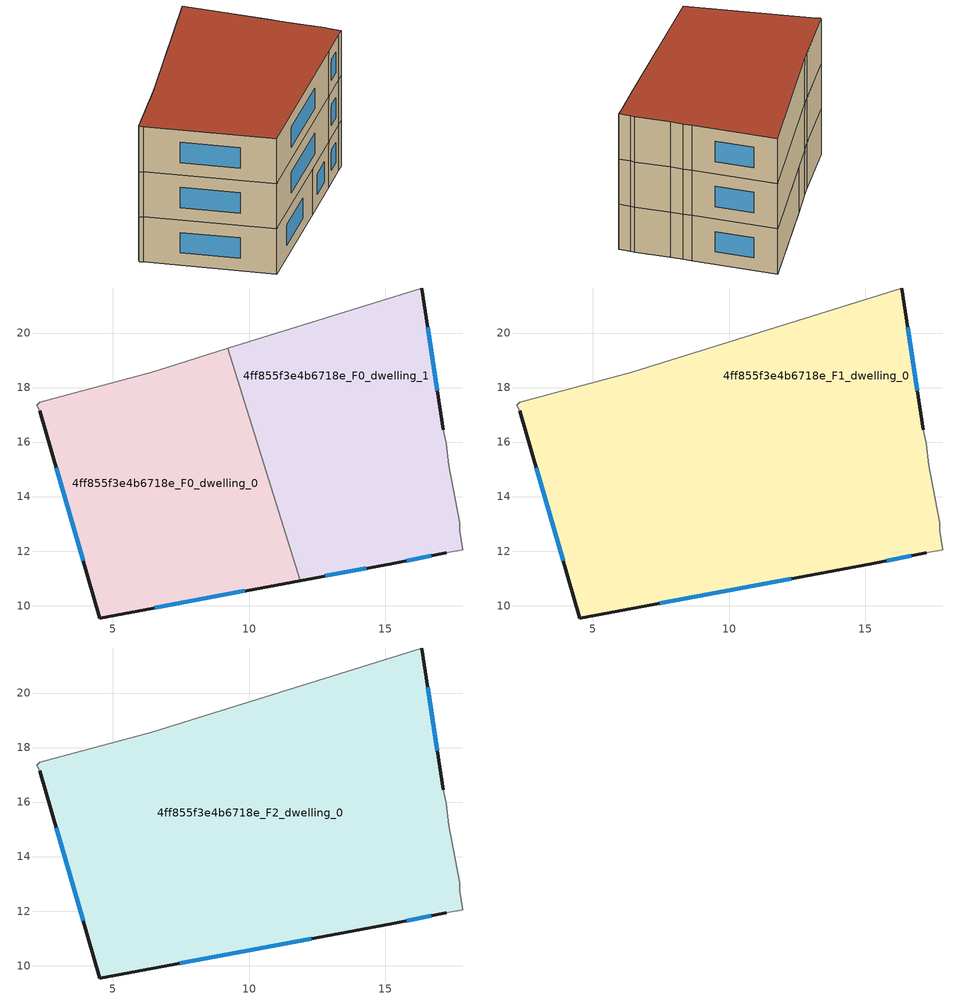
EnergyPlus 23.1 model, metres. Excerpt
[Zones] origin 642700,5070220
4ff855f3e4b6718e_F0_dwelling_0
 floor ground (EU_floor_Construction): 9.22,19.44 11.87,10.92 4.52,9.55 2.32,17.15 2.22,17.35 2.32,17.45 6.42,18.55 7.02,18.75 z0
 wall outside (EU_wall_Construction): 2.32,17.15 4.52,9.55 11.87,10.92 z0:3
 wall adiabatic (EU_wall_Construction): 9.22,19.44 7.02,18.75 6.42,18.55 2.32,17.45 2.22,17.35 2.32,17.15 z0:3
 wall to 4ff855f3e4b6718e_F0_dwelling_1 (EU_wall_Construction): 11.87,10.92 9.22,19.44 z0:3
 window (EU_Window_Construction): 6.54,9.92 9.85,10.54 / 2.92,15.06 3.91,11.64 z0.83:2.17
4ff855f3e4b6718e_F0_dwelling_1
 floor ground (EU_floor_Construction): 16.33,21.65 17.13,16.45 17.23,15.95 17.33,15.15 17.73,13.04 17.73,12.75 17.83,12.04 17.22,11.94 15.22,11.54 11.87,10.92 9.22,19.44 z0
 wall outside (EU_wall_Construction): 11.87,10.92 15.22,11.54 17.22,11.94 / 17.13,16.45 16.33,21.65 z0:3
 wall adiabatic (EU_wall_Construction): 17.22,11.94 17.83,12.04 17.73,12.75 17.73,13.04 17.33,15.15 17.23,15.95 17.13,16.45 / 16.33,21.65 9.22,19.44 z0:3
 window (EU_Window_Construction): 15.77,11.65 16.67,11.83 / 12.79,11.09 14.3,11.37 / 16.91,17.88 16.55,20.22 z0.83:2.17
4ff855f3e4b6718e_F1_dwelling_0
 floor to 4ff855f3e4b6718e_F0_dwelling_0 (EU_floor_Construction): 9.22,19.44 11.87,10.92 4.52,9.55 2.32,17.15 2.22,17.35 2.32,17.45 6.42,18.55 7.02,18.75 z3
 floor to 4ff855f3e4b6718e_F0_dwelling_1 (EU_floor_Construction): 16.33,21.65 17.13,16.45 17.23,15.95 17.33,15.15 17.73,13.04 17.73,12.75 17.83,12.04 17.22,11.94 15.22,11.54 11.87,10.92 9.22,19.44 z3
 wall outside (EU_wall_Construction): 17.13,16.45 16.33,21.65 / 2.32,17.15 4.52,9.55 15.22,11.54 17.22,11.94 z3:6
 wall adiabatic (EU_wall_Construction): 16.33,21.65 7.02,18.75 6.42,18.55 2.32,17.45 2.22,17.35 2.32,17.15 / 17.22,11.94 17.83,12.04 17.73,12.75 17.73,13.04 17.33,15.15 17.23,15.95 17.13,16.45 z3:6
 window (EU_Window_Construction): 16.91,17.88 16.55,20.22 / 15.77,11.65 16.67,11.83 / 7.46,10.1 12.28,10.99 / 2.92,15.06 3.91,11.64 z3.83:5.17
4ff855f3e4b6718e_F2_dwelling_0
 floor to 4ff855f3e4b6718e_F1_dwelling_0 (EU_floor_Construction): 16.33,21.65 17.13,16.45 17.23,15.95 17.33,15.15 17.73,13.04 17.73,12.75 17.83,12.04 17.22,11.94 15.22,11.54 4.52,9.55 2.32,17.15 2.22,17.35 2.32,17.45 6.42,18.55 7.02,18.75 z6
 wall outside (EU_wall_Construction): 17.13,16.45 16.33,21.65 / 2.32,17.15 4.52,9.55 15.22,11.54 17.22,11.94 z6:9
 wall adiabatic (EU_wall_Construction): 16.33,21.65 7.02,18.75 6.42,18.55 2.32,17.45 2.22,17.35 2.32,17.15 / 17.22,11.94 17.83,12.04 17.73,12.75 17.73,13.04 17.33,15.15 17.23,15.95 17.13,16.45 z6:9
 window (EU_Window_Construction): 16.91,17.88 16.55,20.22 / 15.77,11.65 16.67,11.83 / 7.46,10.1 12.28,10.99 / 2.92,15.06 3.91,11.64 z6.83:8.17
 roof outside (EU_roof_Construction): 17.22,11.94 17.83,12.04 17.73,12.75 17.73,13.04 17.33,15.15 17.23,15.95 17.13,16.45 16.33,21.65 7.02,18.75 6.42,18.55 2.32,17.45 2.22,17.35 2.32,17.15 4.52,9.55 15.22,11.54 z9
[Building]
EU S2 Campaign: North Axis=0; Terrain=City; Solar Distribution=FullExterior
[Site:Location]
Lyon-Bron: Latitude=45.75; Longitude=5; Time Zone=1; Elevation=198
[SizingPeriod:WeatherFileDays]
AnnualSizingPeriod: Begin Month=1; Begin Day of Month=1; End Month=12; End Day of Month=31; Day of Week for Start Day=Monday; Use Weather File Daylight Saving Period=No; Use Weather File Rain and Snow Indicators=No
[MATERIAL]
EU_InternalMass_Material: Roughness=MediumRough; Thickness=0.1; Conductivity=1; Density=1800; Specific Heat=900; Thermal Absorptance=0.9; Solar Absorptance=0.7; Visible Absorptance=0.7
[MATERIAL:NOMASS] Roughness=MediumRough; Thermal Absorptance=0.9; Solar Absorptance=0.7; Visible Absorptance=0.7
Name | Thermal Resistance
EU_wall_NoMass | 0.87146
EU_roof_NoMass | 0.842276
EU_floor_NoMass | 0.496999
[WINDOWMATERIAL:SIMPLEGLAZINGSYSTEM]
EU_Window_SimpleGlazing: UFactor=2.2525; Solar Heat Gain Coefficient=0.76; Visible Transmittance=0.76
[CONSTRUCTION]
EU_wall_Construction: EU_wall_NoMass
EU_roof_Construction: EU_roof_NoMass
EU_floor_Construction: EU_floor_NoMass
EU_InternalMass_Construction: EU_InternalMass_Material
EU_Window_Construction: EU_Window_SimpleGlazing
[ZONE] Type=1; Multiplier=1; Ceiling Height=autocalculate; Floor Area=autocalculate; Part of Total Floor Area=Yes
Name | Volume
4ff855f3e4b6718e_F0_dwelling_0 | 188.067
4ff855f3e4b6718e_F1_dwelling_0 | 376.143
4ff855f3e4b6718e_F2_dwelling_0 | 376.146
4ff855f3e4b6718e_F0_dwelling_1 | 188.077
[INTERNALMASS] Construction=EU_InternalMass_Construction
Name | Zone or ZoneList | Surface Area
4ff855f3e4b6718e_F0_dwelling_0_EU_InternalMass | 4ff855f3e4b6718e_F0_dwelling_0 | 62.689
4ff855f3e4b6718e_F0_dwelling_1_EU_InternalMass | 4ff855f3e4b6718e_F0_dwelling_1 | 62.6918
4ff855f3e4b6718e_F1_dwelling_0_EU_InternalMass | 4ff855f3e4b6718e_F1_dwelling_0 | 125.382
4ff855f3e4b6718e_F2_dwelling_0_EU_InternalMass | 4ff855f3e4b6718e_F2_dwelling_0 | 125.382
[OTHEREQUIPMENT] Fuel Type=Electricity; Design Level Calculation Method=Watts/Area; Power per Zone Floor Area=1; Fraction Latent=0; Fraction Radiant=0; Fraction Lost=0; Carbon Dioxide Generation Rate=0; EndUse Subcategory=EU_Step8_InternalGains
Name | Zone or ZoneList or Space or SpaceList | Schedule
EU_Step8_InternalGain_4ff855f3e4b6718e_F0_dwelling_0_f000 | 4ff855f3e4b6718e_F0_dwelling_0 | EU_Step8_GainSchedule_4ff855f3e4b6718e_F0_dwelling_0_f000
EU_Step8_InternalGain_4ff855f3e4b6718e_F0_dwelling_1_f000 | 4ff855f3e4b6718e_F0_dwelling_1 | EU_Step8_GainSchedule_4ff855f3e4b6718e_F0_dwelling_1_f000
EU_Step8_InternalGain_4ff855f3e4b6718e_F1_dwelling_0_f000 | 4ff855f3e4b6718e_F1_dwelling_0 | EU_Step8_GainSchedule_4ff855f3e4b6718e_F1_dwelling_0_f000
EU_Step8_InternalGain_4ff855f3e4b6718e_F2_dwelling_0_f000 | 4ff855f3e4b6718e_F2_dwelling_0 | EU_Step8_GainSchedule_4ff855f3e4b6718e_F2_dwelling_0_f000
[ZONEVENTILATION:DESIGNFLOWRATE] Schedule=EU_AlwaysOn; Design Flow Rate Calculation Method=AirChanges/Hour; Air Changes per Hour=0.425; Ventilation Type=Natural; Fan Pressure Rise=0; Fan Total Efficiency=1; Constant Term Coefficient=1; Temperature Term Coefficient=0; Velocity Term Coefficient=0; Velocity Squared Term Coefficient=0; Minimum Indoor Temperature=-100; Maximum Indoor Temperature=100; Delta Temperature=-100; Minimum Outdoor Temperature=-100; Maximum Outdoor Temperature=100; Maximum Wind Speed=40
Name | Zone or ZoneList or Space or SpaceList
EU_ConstantAir_4ff855f3e4b6718e_F0_dwelling_0 | 4ff855f3e4b6718e_F0_dwelling_0
EU_ConstantAir_4ff855f3e4b6718e_F0_dwelling_1 | 4ff855f3e4b6718e_F0_dwelling_1
EU_ConstantAir_4ff855f3e4b6718e_F1_dwelling_0 | 4ff855f3e4b6718e_F1_dwelling_0
EU_ConstantAir_4ff855f3e4b6718e_F2_dwelling_0 | 4ff855f3e4b6718e_F2_dwelling_0
[HVACTEMPLATE:THERMOSTAT] Constant Heating Setpoint=20; Constant Cooling Setpoint=50
EU_HeatOnly_4ff855f3e4b6718e_F0_dwelling_0; EU_HeatOnly_4ff855f3e4b6718e_F0_dwelling_1; EU_HeatOnly_4ff855f3e4b6718e_F1_dwelling_0; EU_HeatOnly_4ff855f3e4b6718e_F2_dwelling_0
[HVACTEMPLATE:ZONE:IDEALLOADSAIRSYSTEM] System Availability Schedule=EU_AlwaysOn; Maximum Heating Supply Air Temperature=50; Minimum Cooling Supply Air Temperature=13; Maximum Heating Supply Air Humidity Ratio=0.0156; Minimum Cooling Supply Air Humidity Ratio=0.0077; Heating Limit=NoLimit; Cooling Limit=NoLimit; Heating Availability Schedule=EU_AlwaysOn; Cooling Availability Schedule=EU_CoolingOff; Dehumidification Control Type=ConstantSensibleHeatRatio; Cooling Sensible Heat Ratio=0.7; Dehumidification Setpoint=60; Humidification Control Type=None; Humidification Setpoint=30; Outdoor Air Method=None; Outdoor Air Flow Rate per Person=0.00944; Outdoor Air Flow Rate per Zone Floor Area=0; Outdoor Air Flow Rate per Zone=0; Demand Controlled Ventilation Type=None; Outdoor Air Economizer Type=NoEconomizer; Heat Recovery Type=None; Sensible Heat Recovery Effectiveness=0.7; Latent Heat Recovery Effectiveness=0.65
Name | Template Thermostat
4ff855f3e4b6718e_F0_dwelling_0 | EU_HeatOnly_4ff855f3e4b6718e_F0_dwelling_0
4ff855f3e4b6718e_F0_dwelling_1 | EU_HeatOnly_4ff855f3e4b6718e_F0_dwelling_1
4ff855f3e4b6718e_F1_dwelling_0 | EU_HeatOnly_4ff855f3e4b6718e_F1_dwelling_0
4ff855f3e4b6718e_F2_dwelling_0 | EU_HeatOnly_4ff855f3e4b6718e_F2_dwelling_0
[SIZING:ZONE] Zone Cooling Design Supply Air Temperature Input Method=SupplyAirTemperature; Zone Cooling Design Supply Air Temperature=13; Zone Heating Design Supply Air Temperature Input Method=SupplyAirTemperature; Zone Heating Design Supply Air Temperature=50; Zone Cooling Design Supply Air Humidity Ratio=0.008; Zone Heating Design Supply Air Humidity Ratio=0.008; Cooling Design Air Flow Method=DesignDay; Cooling Design Air Flow Rate=0; Cooling Minimum Air Flow per Zone Floor Area=0.000762; Cooling Minimum Air Flow=0; Cooling Minimum Air Flow Fraction=0.2; Heating Design Air Flow Method=DesignDay; Heating Design Air Flow Rate=0; Heating Maximum Air Flow per Zone Floor Area=0.002032; Heating Maximum Air Flow=0.141576; Heating Maximum Air Flow Fraction=0.3; Account for Dedicated Outdoor Air System=No; Dedicated Outdoor Air System Control Strategy=NeutralSupplyAir; Dedicated Outdoor Air Low Setpoint Temperature for Design=autosize; Dedicated Outdoor Air High Setpoint Temperature for Design=autosize; Zone Load Sizing Method=Sensible Load Only No Latent Load; Zone Latent Cooling Design Supply Air Humidity Ratio Input Method=HumidityRatioDifference; Zone Cooling Design Supply Air Humidity Ratio Difference=0.005; Zone Latent Heating Design Supply Air Humidity Ratio Input Method=HumidityRatioDifference; Zone Humidification Design Supply Air Humidity Ratio Difference=0.005
4ff855f3e4b6718e_F0_dwelling_0; 4ff855f3e4b6718e_F0_dwelling_1; 4ff855f3e4b6718e_F1_dwelling_0; 4ff855f3e4b6718e_F2_dwelling_0
[SCHEDULE:CONSTANT]
Name | Hourly Value
EU_AlwaysOn | 1
EU_CoolingOff | 0
[SCHEDULE:FILE] Column Number=1; Rows to Skip at Top=0; Number of Hours of Data=8760; Column Separator=Comma; Interpolate to Timestep=No; Minutes per Item=60; Adjust Schedule for Daylight Savings=Yes
Name | File
EU_Step8_GainSchedule_4ff855f3e4b6718e_F0_dwelling_0_f000 | ../../schedules/4ff855f3e4b6718e/4ff855f3e4b6718e_F0_dwelling_0_f000_gain.csv
EU_Step8_GainSchedule_4ff855f3e4b6718e_F0_dwelling_1_f000 | ../../schedules/4ff855f3e4b6718e/4ff855f3e4b6718e_F0_dwelling_1_f000_gain.csv
EU_Step8_GainSchedule_4ff855f3e4b6718e_F1_dwelling_0_f000 | ../../schedules/4ff855f3e4b6718e/4ff855f3e4b6718e_F1_dwelling_0_f000_gain.csv
EU_Step8_GainSchedule_4ff855f3e4b6718e_F2_dwelling_0_f000 | ../../schedules/4ff855f3e4b6718e/4ff855f3e4b6718e_F2_dwelling_0_f000_gain.csv
